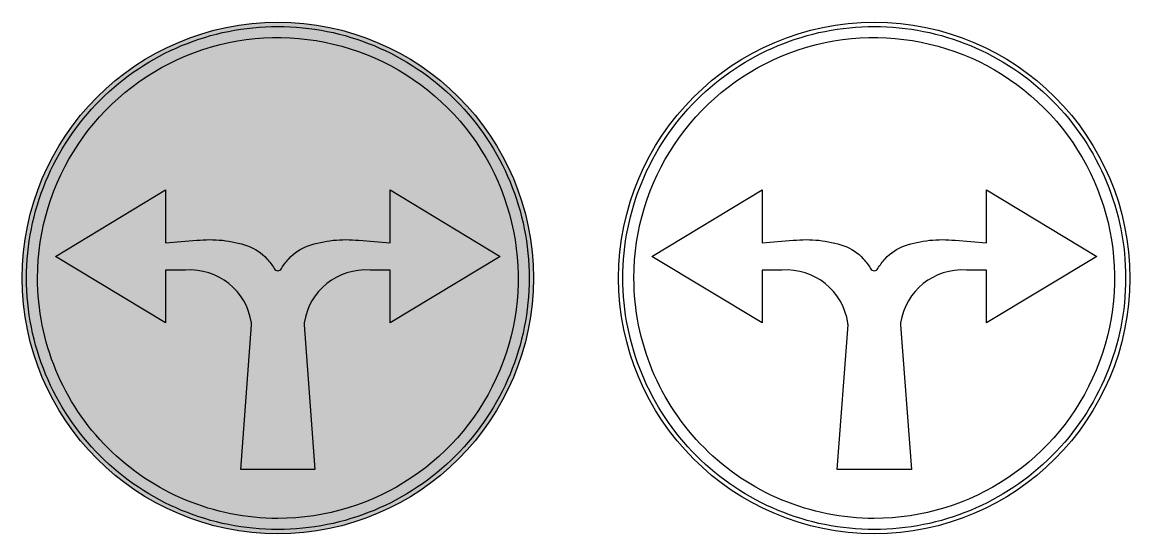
# Model space of a CAD drawing. Extents: x -69 to 1231, y 0 to 600.
import ezdxf

# ---------------------------------------------------------------- set-up
doc = ezdxf.new("R2010")
doc.units = 0
doc.header["$MEASUREMENT"] = 0

msp = doc.modelspace()

# ---------------------------------------------------------------- hatches: boundary and pattern name
h = msp.add_hatch(color=5)
edge = h.paths.add_edge_path()
edge.add_arc((230.908, 300.3700585), 299.9999415, 90, 270, ccw=False)
edge.add_arc((230.908, 300.3700585), 299.9999415, -90, 90, ccw=False)
edge = h.paths.add_edge_path(flags=16)
edge.add_arc((230.9077196129106, 300.3698396128209), 294.9997196129542, 179.9999688490943, 270.0000544576682, ccw=False)
edge.add_arc((230.9077796128209, 300.3702203871791), 294.9997796129032, 89.99995719571302, 180.0000428042869, ccw=False)
edge.add_arc((230.9092203871792, 300.3692203886732), 295.0007796138511, 0.0001514180360118189, 90.00023702661002, ccw=False)
edge.add_arc((230.9092803870895, 300.3708396113268), 295.0007196141054, 269.9997513200087, 359.9998369285827, ccw=False)
edge = h.paths.add_edge_path(flags=0)
edge.add_arc((230.907739324873, 300.3698393247982), 281.9997393249188, 179.999967354541, 270.0000529631149, ccw=False)
edge.add_arc((230.9068621165587, 300.3705225038835), 281.9988621170428, 45.00004879149998, 180.0001061609507, ccw=False)
edge.add_arc((230.9071290015564, 300.3694979035829), 281.9993979049281, -89.99982303318671, 45.000234336263986, ccw=False)
edge = h.paths.add_edge_path(flags=0)
edge.add_arc((292.6155763543198, 277.3843638951531), 66.80644213190122, 136.9615804565478, 149.3368177234381, ccw=False)
edge.add_arc((285.4593539252096, 285.6486554077433), 55.94765150606926, 109.8323984597626, 138.1458263756109, ccw=False)
edge.add_arc((310.8681430164453, 202.6328132713727), 142.7238644364166, 83.96239781249608, 108.12078158565171, ccw=False)
edge.add_line((325.8800000000001, 344.565), (362.5799999999999, 341.679))
edge.add_line((362.5799999999999, 341.679), (362.6400000000001, 341.679))
edge.add_line((362.6400000000001, 341.679), (362.6400000000001, 403.679))
edge.add_line((362.6400000000001, 403.679), (492, 325.679))
edge.add_line((492, 325.679), (362.6400000000001, 247.679))
edge.add_line((362.6400000000001, 247.679), (362.6400000000001, 309.679))
edge.add_line((362.6400000000001, 309.679), (339.1400000000001, 309.679))
edge.add_arc((334.1183955650735, 236.7706346636915), 73.08109363654532, 86.05994361848371, 171.4157320394541)
edge.add_arc((324.5870240948021, 242.3253531408488), 62.95905747924704, 175.1220324485116, 177.1288277150069)
edge.add_line((261.707, 245.479), (274.497, 75.7783))
edge.add_line((274.497, 75.7783), (230.9069999999999, 75.7783))
edge.add_line((230.9069999999999, 75.7783), (187.319, 75.7783))
edge.add_line((187.319, 75.7783), (200.1089999999999, 245.479))
edge.add_arc((137.2289759051979, 242.3253531408552), 62.9590574792466, 2.871172284987245, 4.877967551482469)
edge.add_arc((127.7001044349267, 236.7733459859145), 73.07821697708725, 8.582458576562557, 93.93824699753291)
edge.add_line((122.681, 309.679), (99.17999999999995, 309.679))
edge.add_line((99.17999999999995, 309.679), (99.17999999999995, 247.679))
edge.add_line((99.17999999999995, 247.679), (-30.18100000000004, 325.679))
edge.add_line((-30.18100000000004, 325.679), (99.17999999999995, 403.679))
edge.add_line((99.17999999999995, 403.679), (99.17999999999995, 341.679))
edge.add_line((99.17999999999995, 341.679), (99.23399999999992, 341.679))
edge.add_line((99.23399999999992, 341.679), (135.937, 344.565))
edge.add_arc((150.9488569835548, 202.632813271373), 142.7238644364164, 71.87921841434832, 96.03760218750392, ccw=False)
edge.add_arc((176.3571460747904, 285.6506376846194), 55.94595644648809, 41.85300317861652, 70.16643109446471, ccw=False)
edge.add_arc((169.2008178449858, 277.384835295912), 66.80583228750884, 30.668007755159806, 43.038354783863724, ccw=False)
edge.add_arc((230.9078818751858, 313.8030949404626), 4.848620013395859, 208.8978714703698, 331.0346184873488)
h = msp.add_hatch(color=7)
edge = h.paths.add_edge_path()
edge.add_arc((230.9077196129106, 300.3698396128209), 294.9997196129542, 179.9999688490943, 270.0000544576682, ccw=False)
edge.add_arc((230.9077796128209, 300.3702203871791), 294.9997796129032, 89.99995719571302, 180.0000428042869, ccw=False)
edge.add_arc((230.9092203871792, 300.3692203886732), 295.0007796138511, 0.0001514180360118189, 90.00023702661002, ccw=False)
edge.add_arc((230.9092803870895, 300.3708396113268), 295.0007196141054, 269.9997513200087, 359.9998369285827, ccw=False)
edge = h.paths.add_edge_path(flags=16)
edge.add_arc((230.907739324873, 300.3698393247982), 281.9997393249188, 179.999967354541, 270.0000529631149, ccw=False)
edge.add_arc((230.9068621165587, 300.3705225038835), 281.9988621170428, 45.00004879149998, 180.0001061609507, ccw=False)
edge.add_arc((230.9071290015564, 300.3694979035829), 281.9993979049281, -89.99982303318671, 45.000234336263986, ccw=False)
edge = h.paths.add_edge_path(flags=0)
edge.add_arc((292.6155763543198, 277.3843638951531), 66.80644213190122, 136.9615804565478, 149.3368177234381, ccw=False)
edge.add_arc((285.4593539252096, 285.6486554077433), 55.94765150606926, 109.8323984597626, 138.1458263756109, ccw=False)
edge.add_arc((310.8681430164453, 202.6328132713727), 142.7238644364166, 83.96239781249608, 108.12078158565171, ccw=False)
edge.add_line((325.8800000000001, 344.565), (362.5799999999999, 341.679))
edge.add_line((362.5799999999999, 341.679), (362.6400000000001, 341.679))
edge.add_line((362.6400000000001, 341.679), (362.6400000000001, 403.679))
edge.add_line((362.6400000000001, 403.679), (492, 325.679))
edge.add_line((492, 325.679), (362.6400000000001, 247.679))
edge.add_line((362.6400000000001, 247.679), (362.6400000000001, 309.679))
edge.add_line((362.6400000000001, 309.679), (339.1400000000001, 309.679))
edge.add_arc((334.1183955650735, 236.7706346636915), 73.08109363654532, 86.05994361848371, 171.4157320394541)
edge.add_arc((324.5870240948021, 242.3253531408488), 62.95905747924704, 175.1220324485116, 177.1288277150069)
edge.add_line((261.707, 245.479), (274.497, 75.7783))
edge.add_line((274.497, 75.7783), (230.9069999999999, 75.7783))
edge.add_line((230.9069999999999, 75.7783), (187.319, 75.7783))
edge.add_line((187.319, 75.7783), (200.1089999999999, 245.479))
edge.add_arc((137.2289759051979, 242.3253531408552), 62.9590574792466, 2.871172284987245, 4.877967551482469)
edge.add_arc((127.7001044349267, 236.7733459859145), 73.07821697708725, 8.582458576562557, 93.93824699753291)
edge.add_line((122.681, 309.679), (99.17999999999995, 309.679))
edge.add_line((99.17999999999995, 309.679), (99.17999999999995, 247.679))
edge.add_line((99.17999999999995, 247.679), (-30.18100000000004, 325.679))
edge.add_line((-30.18100000000004, 325.679), (99.17999999999995, 403.679))
edge.add_line((99.17999999999995, 403.679), (99.17999999999995, 341.679))
edge.add_line((99.17999999999995, 341.679), (99.23399999999992, 341.679))
edge.add_line((99.23399999999992, 341.679), (135.937, 344.565))
edge.add_arc((150.9488569835548, 202.632813271373), 142.7238644364164, 71.87921841434832, 96.03760218750392, ccw=False)
edge.add_arc((176.3571460747904, 285.6506376846194), 55.94595644648809, 41.85300317861652, 70.16643109446471, ccw=False)
edge.add_arc((169.2008178449858, 277.384835295912), 66.80583228750884, 30.668007755159806, 43.038354783863724, ccw=False)
edge.add_arc((230.9078818751858, 313.8030949404626), 4.848620013395859, 208.8978714703698, 331.0346184873488)

# ---------------------------------------------------------------- linework, layer by layer
at = {"color": 5}
msp.add_lwpolyline([(230.908, 0.370117, -1), (230.908, 600.37, -1)], format="xyb", close=True, dxfattribs=at)
for points in [[(930.908, 0.370117, -1), (930.908, 600.37, -1)], [(230.908, 5.37012, -0.414214), (-64.09199999999998, 300.37, -0.414214), (230.908, 595.37, -0.414214), (525.9100000000001, 300.37, -0.414214)], [(930.908, 5.37012, -0.414214), (635.908, 300.37, -0.414214), (930.908, 595.37, -0.414214), (1225.91, 300.37, -0.414214)], [(230.908, 18.3701, -0.414214), (-51.09199999999998, 300.37, -0.668179), (430.3099999999999, 499.774, -0.668179)], [(930.908, 18.3701, -0.414214), (648.908, 300.37, -0.668179), (1130.31, 499.774, -0.668179)], [(235.15, 311.455, -0.0540497), (243.7869999999999, 322.979, -0.124173), (266.4780000000001, 338.278, -0.105803), (325.8800000000001, 344.565), (362.5799999999999, 341.679), (362.6400000000001, 341.679), (362.6400000000001, 403.679), (492, 325.679), (362.6400000000001, 247.679), (362.6400000000001, 309.679), (339.1400000000001, 309.679, 0.390667), (261.8560000000001, 247.679, 0.00875652), (261.707, 245.479), (274.497, 75.7783), (230.9069999999999, 75.7783), (187.319, 75.7783), (200.1089999999999, 245.479, 0.00875652), (199.96, 247.679, 0.390667), (122.681, 309.679), (99.17999999999995, 309.679), (99.17999999999995, 247.679), (-30.18100000000004, 325.679), (99.17999999999995, 403.679), (99.17999999999995, 341.679), (99.23399999999992, 341.679), (135.937, 344.565, -0.105803), (195.3389999999999, 338.278, -0.124173), (218.029, 322.979, -0.0540283), (226.663, 311.46, 0.589849)], [(935.15, 311.455, -0.0540497), (943.7869999999999, 322.979, -0.124173), (966.4780000000001, 338.278, -0.105803), (1025.88, 344.565), (1062.58, 341.679), (1062.64, 341.679), (1062.64, 403.679), (1192, 325.679), (1062.64, 247.679), (1062.64, 309.679), (1039.14, 309.679, 0.390667), (961.8560000000001, 247.679, 0.00875652), (961.707, 245.479), (974.497, 75.7783), (930.9069999999999, 75.7783), (887.319, 75.7783), (900.1089999999999, 245.479, 0.00875652), (899.96, 247.679, 0.390667), (822.681, 309.679), (799.18, 309.679), (799.18, 247.679), (669.819, 325.679), (799.18, 403.679), (799.18, 341.679), (799.2339999999999, 341.679), (835.937, 344.565, -0.105803), (895.3389999999999, 338.278, -0.124173), (918.029, 322.979, -0.0540283), (926.663, 311.46, 0.589849)]]:
    msp.add_lwpolyline(points, format="xyb", close=True)

doc.saveas('drawing.dxf')
